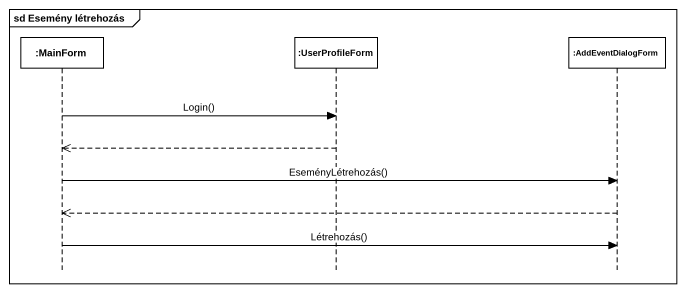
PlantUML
@startuml
mainframe sd Esemény létrehozás
hide footbox
participant ":MainForm" as MainForm
participant ":UserProfileForm" as UserProfileForm
participant ":AddEventDialogForm" as AddEventDialogForm

MainForm -> UserProfileForm : Login()
UserProfileForm -->> MainForm
MainForm -> AddEventDialogForm : EseményLétrehozás()
AddEventDialogForm -->> MainForm
MainForm -> AddEventDialogForm : Létrehozás()
@enduml
